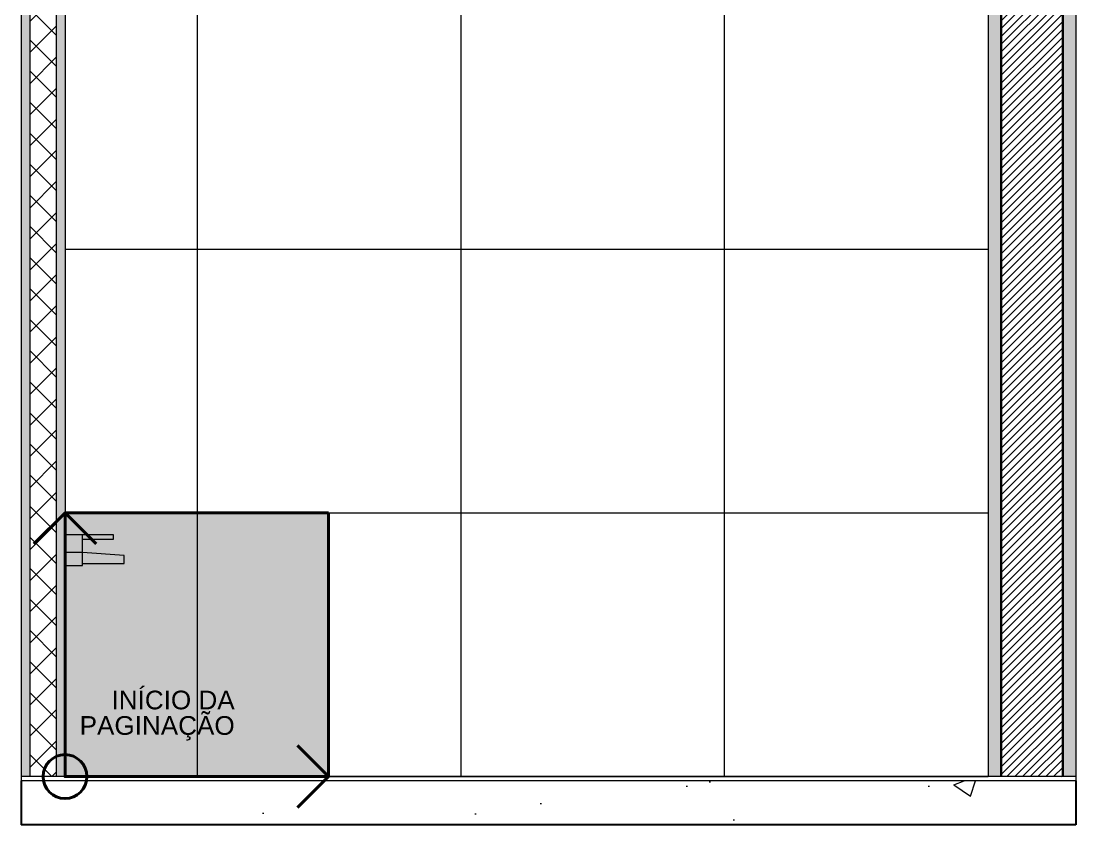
# Model space of a CAD drawing. Header units: metres. Extents: x -1.4 to 64, y -2.2 to 1.7.
# Drawn here: x 45.28 to 47.682, y -2.152 to -0.323 of the extents above; entities that cross this region are included whole.
import ezdxf

# ---------------------------------------------------------------- set-up
doc = ezdxf.new("R2010")
doc.units = ezdxf.units.M
doc.header["$MEASUREMENT"] = 0
for name, color, linetype, lineweight, true_color in [('LAJES.EST_Caneta_No__254', 7, 'Continuous', 0, 0xd1c9ad), ('LAJES.EST_Caneta_No__97', 7, 'Continuous', 13, 0x6b6b6b), ('LOUCAS-METAIS.ARQ_Caneta_No__13', 7, 'Continuous', 0, 0xaaaaaa), ('NOTAS-EXECUTIVO.ARQ_Caneta_No__12', 7, 'Continuous', 0, 0x030303), ('NOTAS-EXECUTIVO.ARQ_Caneta_No__24', 7, 'Continuous', 40, 0x851f10), ('PAREDE CONSTRUIR_Caneta_No__97', 7, 'Continuous', 13, 0x6b6b6b)]:
    doc.layers.add(name, color=color, linetype=linetype, lineweight=lineweight, true_color=true_color)
for name, color, linetype, lineweight in [('LAJES.EST_Caneta_No__4', 7, 'Continuous', 25), ('LAJES.EST_Caneta_No__7', 7, 'Continuous', 13), ('NOTAS-EXECUTIVO.ARQ_Caneta_No__1', 7, 'Continuous', 40), ('PAREDE CONSTRUIR_Caneta_No__241', 7, 'Continuous', 13), ('PAREDE CONSTRUIR_Caneta_No__3', 7, 'Continuous', 30), ('PAREDE CONSTRUIR_Caneta_No__83', 84, 'Continuous', 0)]:
    doc.layers.add(name, color=color, linetype=linetype, lineweight=lineweight)
doc.layers.add('PAREDE CONSTRUIR', color=7, linetype='Continuous')
doc.styles.add('GENERATED_STYLE_1', font='arial.ttf')

# ---------------------------------------------------------------- blocks, each defined once
blk = doc.blocks.new('símbolo_paginação de piso(1)(1)[12]_15', base_point=(45.3805, -2.0419))
at = {"layer": 'NOTAS-EXECUTIVO.ARQ_Caneta_No__24', "linetype": 'Continuous', "lineweight": 0, "true_color": 0x210704}
blk.add_hatch(color=18, dxfattribs=at).paths.add_polyline_path([(45.9805, -1.4419), (45.3805, -1.4419), (45.3805, -2.0419), (45.9805, -2.0419)])
at = {"layer": 'NOTAS-EXECUTIVO.ARQ_Caneta_No__1', "color": 7, "linetype": 'Continuous', "lineweight": 40}
for p, q in [((45.3805, -1.4419), (45.3098, -1.5126)), ((45.3805, -2.0419), (45.3805, -1.4419)), ((45.3805, -1.4419), (45.4512, -1.5126)), ((45.9805, -2.0419), (45.9098, -1.9711)), ((45.3805, -2.0419), (45.9805, -2.0419)), ((45.9805, -2.0419), (45.9098, -2.1126))]:
    blk.add_line(p, q, dxfattribs=at)
at = {"layer": 'NOTAS-EXECUTIVO.ARQ_Caneta_No__1', "color": 7, "linetype": 'Continuous', "lineweight": 40, "flags": 128}
blk.add_lwpolyline([(45.9805, -1.4419), (45.9805, -2.0419), (45.3805, -2.0419), (45.3805, -1.4419)], close=True, dxfattribs=at)
at = {"layer": 'NOTAS-EXECUTIVO.ARQ_Caneta_No__1', "color": 7, "linetype": 'Continuous', "lineweight": 40}
blk.add_circle((45.3805, -2.0419), 0.05, dxfattribs=at)

msp = doc.modelspace()

# ---------------------------------------------------------------- hatches: boundary and pattern name
at = {"layer": 'LAJES.EST_Caneta_No__254', "linetype": 'Continuous', "lineweight": 0, "true_color": 0xd1c9ad}
h = msp.add_hatch(dxfattribs=at)
h.set_pattern_fill('Haie_OD_000f', color=9, style=0, pattern_type=2)
h.set_pattern_definition([(45, (80.2814, -1.54186), (-0.159099, 0.159099), [0, -0.15, 0, -0.225]), (110, (80.7814, -1.54186), (0.2114308, 0.0769545), [0, -0.11, 0, -0.19])])
h.paths.add_polyline_path([(47.6817, -2.0419), (45.2805, -2.0419), (45.2805, -2.0519), (47.6817, -2.0519)])
at = {"layer": 'LAJES.EST_Caneta_No__97', "linetype": 'Continuous', "lineweight": 13, "true_color": 0x6b6b6b}
h = msp.add_hatch(dxfattribs=at)
h.set_pattern_fill('AR_CONC_000f', color=251, style=0, pattern_type=2)
h.set_pattern_definition([(50, (80.2814, -2.04186), (-0.546554, 0.047817), [0.05715, -0.62865]), (355, (80.2814, -2.04186), (-0.10573, 0.5731705), [0.04572, -0.502922]), (100.4514, (80.32695, -2.04584), (0.440824, 0.525353), [0.04857, -0.534271]), (46.1842, (80.2814, -1.88946), (-0.813237, 0.126127), [0.085725, -0.942975]), (96.6356, (80.3492, -1.9), (0.712212, 0.742278), [0.072855, -0.801407]), (351.1842, (80.2814, -1.88946), (0.712212, 0.742278), [0.06858, -0.75438]), (21, (80.3576, -1.92756), (-0.454843, 0.3067956), [0.05715, -0.62865]), (326, (80.3576, -1.92756), (0.185406, 0.552564), [0.04572, -0.50292]), (71.4514, (80.3955, -1.9531), (0.640249, 0.245768), [0.04857, -0.53427]), (37.5, (80.2814, -2.04186), (0.0092658, 0.2536651), [0, -0.496824, 0, -0.51054, 0, -0.504825]), (7.5, (80.2814, -2.04186), (0.200459, 0.3005417), [0, -0.291084, 0, -0.485394, 0, -0.192405]), (327.5, (80.11148, -2.04186), (-0.4067718, 0.0171862), [0, -0.1905, 0, -0.59436, 0, -0.78867]), (317.5, (80.03528, -2.04186), (0.4443875, 0.0762795), [0, -0.24765, 0, -0.394716, 0, -0.56007])])
h.paths.add_polyline_path([(45.2805, -2.1519), (47.6817, -2.1519), (47.6817, -2.0519), (45.2805, -2.0519)])
at = {"layer": 'PAREDE CONSTRUIR', "linetype": 'Continuous', "lineweight": 0, "true_color": 0xffffff}
for points in [[(45.2805, 1.5081), (45.2805, -2.0419), (45.3005, -2.0419), (45.3005, 1.5081)], [(45.3605, -2.0419), (45.3805, -2.0419), (45.3805, 1.5081), (45.3605, 1.5081)], [(47.4817, 1.2081), (47.4817, -2.0419), (47.5117, -2.0419), (47.5117, 1.2081)], [(47.6817, 1.2081), (47.6517, 1.2081), (47.6517, -2.0419), (47.6817, -2.0419)]]:
    msp.add_hatch(color=7, dxfattribs=at).paths.add_polyline_path(points)
at = {"layer": 'PAREDE CONSTRUIR', "linetype": 'Continuous', "lineweight": 0, "true_color": 0x000000}
h = msp.add_hatch(dxfattribs=at)
h.set_pattern_fill('common_brick_000f', color=18, style=0, pattern_type=2)
h.set_pattern_definition([(45, (80.281403, -2.041855), (-0.008838835, 0.008838835), [])])
h.paths.add_polyline_path([(47.5117, -2.0419), (47.6517, -2.0419), (47.6517, 1.2081), (47.5117, 1.2081)])
at = {"layer": 'PAREDE CONSTRUIR_Caneta_No__83', "linetype": 'Continuous', "lineweight": 0}
h = msp.add_hatch(dxfattribs=at)
h.set_pattern_fill('Placomur_000f', color=84, style=0, pattern_type=2)
h.set_pattern_definition([(45, (80.281403, -2.041855), (-0.03535534, 0.03535534), []), (135, (80.281403, -2.041855), (0.03535534, 0.03535534), [])])
h.paths.add_polyline_path([(45.3005, 1.5081), (45.3005, -2.0419), (45.3605, -2.0419), (45.3605, 1.5081)])
at = {"layer": 'PAREDE CONSTRUIR_Caneta_No__97', "linetype": 'Continuous', "lineweight": 13, "true_color": 0x6b6b6b}
h = msp.add_hatch(dxfattribs=at)
h.set_pattern_fill('Ceramica_60_x_60_000f', color=251, style=0, pattern_type=2)
h.set_pattern_definition([(180, (47.4817, -2.04186), (0, 0.6), []), (90, (47.4817, -2.04186), (0.6, 0), [])])
h.paths.add_polyline_path([(45.3805, 1.5081), (45.3805, -1.4919), (45.4905, -1.4919), (45.4905, -1.5019), (45.4205, -1.5019), (45.4205, -1.5319), (45.5155, -1.5385), (45.5155, -1.5569), (45.4205, -1.5569), (45.4205, -1.5619), (45.3805, -1.5619), (45.3805, -2.0419), (47.4817, -2.0419), (47.4817, 1.5081)])

# ---------------------------------------------------------------- linework, layer by layer
at = {"layer": 'LAJES.EST_Caneta_No__4', "color": 7, "linetype": 'Continuous', "lineweight": 25}
for p in [(45.2805, -2.0519), (47.6817, -2.1519)]:
    msp.add_line(p, (45.2805, -2.1519), dxfattribs=at)
at = {"layer": 'LAJES.EST_Caneta_No__4', "color": 7, "linetype": 'Continuous', "lineweight": 25, "flags": 128}
msp.add_lwpolyline([(47.6817, -2.0519), (47.6817, -2.0569), (47.6817, -2.1519)], dxfattribs=at)
at = {"layer": 'LAJES.EST_Caneta_No__7', "color": 7, "linetype": 'Continuous', "lineweight": 13}
for p, q in [((45.2805, -2.0419), (45.2805, -2.0519)), ((47.6817, -2.0519), (45.2805, -2.0519)), ((47.4817, -2.0419), (45.3805, -2.0419)), ((47.6817, -2.0419), (47.6817, -2.0519))]:
    msp.add_line(p, q, dxfattribs=at)
at = {"layer": 'LAJES.EST_Caneta_No__7', "color": 7, "linetype": 'Continuous', "lineweight": 13, "flags": 128}
for points in [[(45.3805, -2.0419), (45.3605, -2.0419), (45.3005, -2.0419), (45.2805, -2.0419)], [(47.6817, -2.0419), (47.6517, -2.0419), (47.5117, -2.0419), (47.4817, -2.0419)]]:
    msp.add_lwpolyline(points, dxfattribs=at)
at = {"layer": 'LOUCAS-METAIS.ARQ_Caneta_No__13', "color": 253, "linetype": 'Continuous', "lineweight": 0, "true_color": 0xaaaaaa}
for p, q in [((45.4205, -1.4919), (45.3805, -1.4919)), ((45.4205, -1.5319), (45.4205, -1.4919)), ((45.4905, -1.4919), (45.4205, -1.4919)), ((45.4205, -1.5019), (45.4905, -1.5019)), ((45.4905, -1.5019), (45.4905, -1.4919)), ((45.4205, -1.5319), (45.3805, -1.5319)), ((45.4205, -1.5619), (45.4205, -1.5319)), ((45.5155, -1.5385), (45.4205, -1.5319)), ((45.4205, -1.5569), (45.5155, -1.5569)), ((45.5155, -1.5569), (45.5155, -1.5385)), ((45.3805, -1.5619), (45.4205, -1.5619))]:
    msp.add_line(p, q, dxfattribs=at)
at = {"layer": 'PAREDE CONSTRUIR_Caneta_No__241', "color": 7, "linetype": 'Continuous', "lineweight": 13}
for p, q in [((45.2805, 1.5081), (45.2805, -2.0419)), ((45.3005, 1.5081), (45.3005, -2.0419)), ((45.3605, 1.5081), (45.3605, -2.0419)), ((45.3805, 1.5081), (45.3805, -2.0419)), ((47.4817, 1.2081), (47.4817, -2.0419)), ((47.6817, -0.2848), (47.6817, -2.0419))]:
    msp.add_line(p, q, dxfattribs=at)
at = {"layer": 'PAREDE CONSTRUIR_Caneta_No__3', "color": 7, "linetype": 'Continuous', "lineweight": 30}
for p, q in [((47.5117, 1.2081), (47.5117, -2.0419)), ((47.6517, 1.2081), (47.6517, -2.0419))]:
    msp.add_line(p, q, dxfattribs=at)

# ---------------------------------------------------------------- block references
at = {"layer": 'NOTAS-EXECUTIVO.ARQ_Caneta_No__1', "color": 7, "linetype": 'Continuous', "lineweight": 40}
msp.add_blockref('símbolo_paginação de piso(1)(1)[12]_15', (45.3805, -2.0419), dxfattribs=at)

# ---------------------------------------------------------------- texts
at = {"layer": 'NOTAS-EXECUTIVO.ARQ_Caneta_No__12', "color": 18, "linetype": 'Continuous', "lineweight": 0, "true_color": 0x030303, "insert": (45.7667, -1.8464), "char_height": 0.0425, "attachment_point": 3, "line_spacing_factor": 0.81868, "style": 'GENERATED_STYLE_1'}
msp.add_mtext('\\A1;{\\pqr;\\fArial|b0|i0|c0|p0;\\W1.000000;INÍCIO DA\\P\\pqr;\\fArial|b0|i0|c0|p0;\\W1.000000;PAGINAÇÃO}', dxfattribs=at)

doc.saveas('drawing.dxf')
